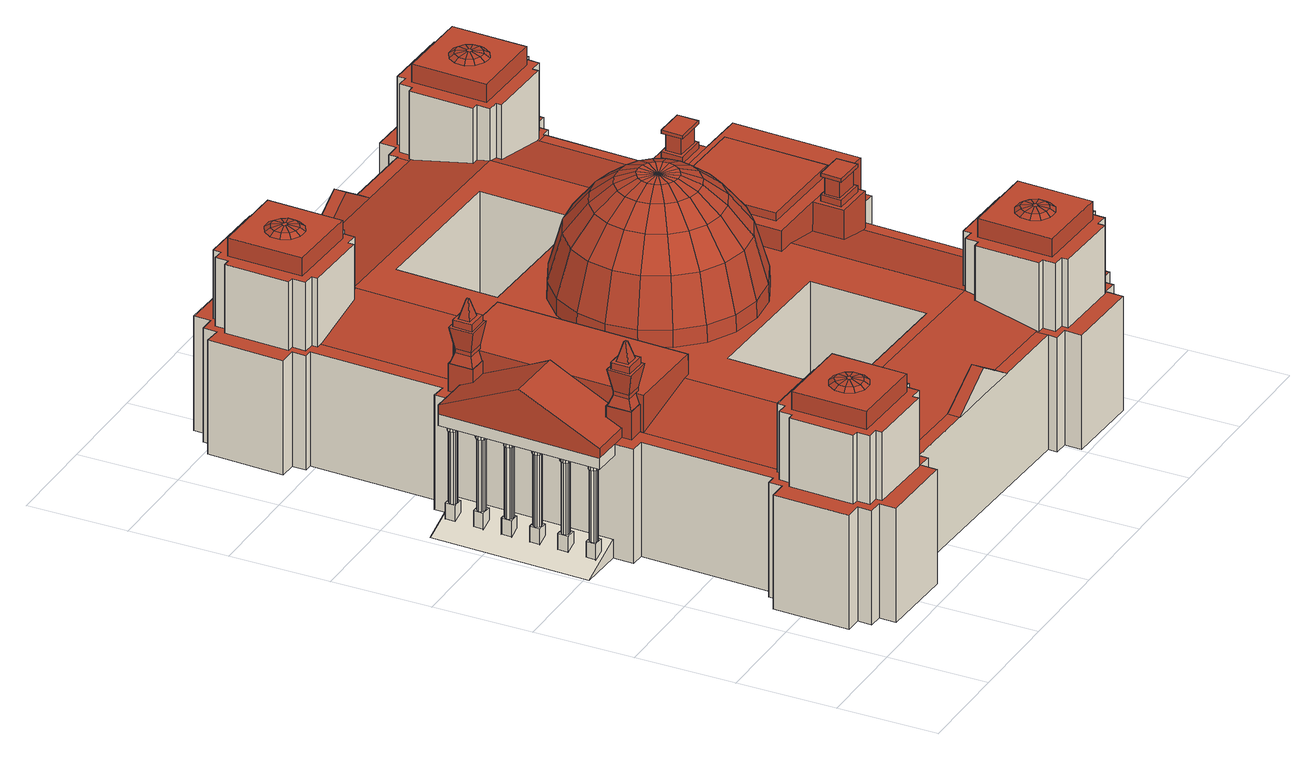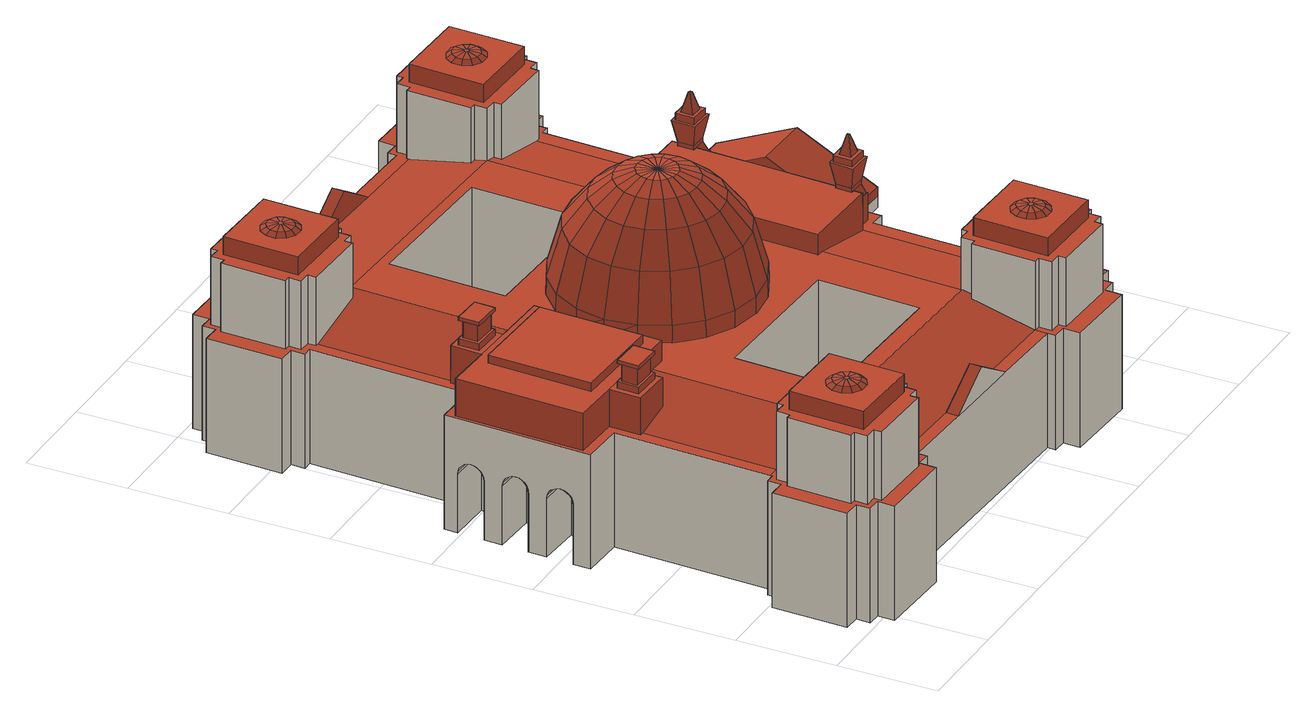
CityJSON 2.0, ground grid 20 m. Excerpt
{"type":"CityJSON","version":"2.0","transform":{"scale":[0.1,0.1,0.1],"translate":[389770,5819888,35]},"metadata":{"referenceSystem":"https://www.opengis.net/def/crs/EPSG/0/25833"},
"CityObjects":{
"building1":{"type":"Building","attributes":{"name":"Reichstag"},"geometry":[{"type":"MultiSurface","lod":"2","boundaries":[[[0,1,2,3,4,5,6,7,8,9,10,11]],[[12,13,14,15,16,17,18,19,20,21,22,23],[24,25,26,27,28,29,30,31,32,33,34,35]],[[11,12,23,0]],[[10,13,12,11]],[[9,14,13,10]],[[8,15,14,9]],[[7,16,15,8]],[[6,17,16,7]],[[5,18,17,6]],[[4,19,18,5]],[[3,20,19,4]],[[2,21,20,3]],[[1,22,21,2]],[[0,23,22,1]],[[36,37,38,39],[40,41,42,43,44,45,46,47,48,49,50,51]],[[37,36,52,53]],[[38,37,53,54]],[[39,38,54,55]],[[36,39,55,52]],[[40,41,42,43,44,45,46,47,48,49,50,51]],[[33,42,41,34]],[[26,49,48,27]],[[32,43,42,33]],[[30,45,44,31]],[[27,48,47,28]],[[25,50,49,26]],[[35,40,51,24]],[[29,46,45,30]],[[24,51,50,25]],[[34,41,40,35]],[[31,44,43,32]],[[28,47,46,29]],[[52,55,54,53]],[[56,57,58,59,60,61,62,63,64,65,66,67]],[[68,69,70,71,72,73,74,75,76,77,78,79],[80,81,82,83,84,85,86,87,88,89,90,91]],[[67,68,79,56]],[[66,69,68,67]],[[65,70,69,66]],[[64,71,70,65]],[[63,72,71,64]],[[62,73,72,63]],[[61,74,73,62]],[[60,75,74,61]],[[59,76,75,60]],[[58,77,76,59]],[[57,78,77,58]],[[56,79,78,57]],[[92,93,94,95],[96,97,98,99,100,101,102,103,104,105,106,107]],[[93,92,108,109]],[[94,93,109,110]],[[95,94,110,111]],[[92,95,111,108]],[[96,97,98,99,100,101,102,103,104,105,106,107]],[[89,98,97,90]],[[82,105,104,83]],[[88,99,98,89]],[[86,101,100,87]],[[83,104,103,84]],[[81,106,105,82]],[[91,96,107,80]],[[85,102,101,86]],[[80,107,106,81]],[[90,97,96,91]],[[87,100,99,88]],[[84,103,102,85]],[[108,111,110,109]],[[112,113,114,115,116,117,118,119,120,121,122,123]],[[124,125,126,127,128,129,130,131,132,133,134,135],[136,137,138,139,140,141,142,143,144,145,146,147]],[[123,124,135,112]],[[122,125,124,123]],[[121,126,125,122]],[[120,127,126,121]],[[119,128,127,120]],[[118,129,128,119]],[[117,130,129,118]],[[116,131,130,117]],[[115,132,131,116]],[[114,133,132,115]],[[113,134,133,114]],[[112,135,134,113]],[[148,149,150,151],[152,153,154,155,156,157,158,159,160,161,162,163]],[[149,148,164,165]],[[150,149,165,166]],[[151,150,166,167]],[[148,151,167,164]],[[152,153,154,155,156,157,158,159,160,161,162,163]],[[145,154,153,146]],[[138,161,160,139]],[[144,155,154,145]],[[142,157,156,143]],[[139,160,159,140]],[[137,162,161,138]],[[147,152,163,136]],[[141,158,157,142]],[[136,163,162,137]],[[146,153,152,147]],[[143,156,155,144]],[[140,159,158,141]],[[164,167,166,165]],[[168,169,170,171,172,173,174,175,176,177,178,179]],[[180,181,182,183,184,185,186,187,188,189,190,191],[192,193,194,195,196,197,198,199,200,201,202,203]],[[179,180,191,168]],[[178,181,180,179]],[[177,182,181,178]],[[176,183,182,177]],[[175,184,183,176]],[[174,185,184,175]],[[173,186,185,174]],[[172,187,186,173]],[[171,188,187,172]],[[170,189,188,171]],[[169,190,189,170]],[[168,191,190,169]],[[204,205,206,207],[208,209,210,211,212,213,214,215,216,217,218,219]],[[205,204,220,221]],[[206,205,221,222]],[[207,206,222,223]],[[204,207,223,220]],[[208,209,210,211,212,213,214,215,216,217,218,219]],[[201,210,209,202]],[[194,217,216,195]],[[200,211,210,201]],[[198,213,212,199]],[[195,216,215,196]],[[193,218,217,194]],[[203,208,219,192]],[[197,214,213,198]],[[192,219,218,193]],[[202,209,208,203]],[[199,212,211,200]],[[196,215,214,197]],[[220,223,222,221]],[[224,225,226,227,228,229,230,231,232,233,234,235]],[[236,237,238,239,240,241,242,243,244,245,246,247],[248,249,250,251,252,253,254,255,256,257,258,259]],[[235,236,247,224]],[[234,237,236,235]],[[233,238,237,234]],[[232,239,238,233]],[[231,240,239,232]],[[230,241,240,231]],[[229,242,241,230]],[[228,243,242,229]],[[227,244,243,228]],[[226,245,244,227]],[[225,246,245,226]],[[224,247,246,225]],[[260,261,262,263],[264,265,266,267,268,269,270,271,272,273,274,275]],[[261,260,276,277]],[[262,261,277,278]],[[263,262,278,279]],[[260,263,279,276]],[[264,265,266,267,268,269,270,271,272,273,274,275]],[[257,266,265,258]],[[250,273,272,251]],[[256,267,266,257]],[[254,269,268,255]],[[251,272,271,252]],[[249,274,273,250]],[[259,264,275,248]],[[253,270,269,254]],[[248,275,274,249]],[[258,265,264,259]],[[255,268,267,256]],[[252,271,270,253]],[[276,279,278,277]],[[280,281,282,283,284,285,286,287,288,289,290,291]],[[292,293,294,295,296,297,298,299,300,301,302,303],[304,305,306,307,308,309,310,311,312,313,314,315]],[[291,292,303,280]],[[290,293,292,291]],[[289,294,293,290]],[[288,295,294,289]],[[287,296,295,288]],[[286,297,296,287]],[[285,298,297,286]],[[284,299,298,285]],[[283,300,299,284]],[[282,301,300,283]],[[281,302,301,282]],[[280,303,302,281]],[[316,317,318,319],[320,321,322,323,324,325,326,327,328,329,330,331]],[[317,316,332,333]],[[318,317,333,334]],[[319,318,334,335]],[[316,319,335,332]],[[320,321,322,323,324,325,326,327,328,329,330,331]],[[313,322,321,314]],[[306,329,328,307]],[[312,323,322,313]],[[310,325,324,311]],[[307,328,327,308]],[[305,330,329,306]],[[315,320,331,304]],[[309,326,325,310]],[[304,331,330,305]],[[314,321,320,315]],[[311,324,323,312]],[[308,327,326,309]],[[332,335,334,333]],[[336,337,338,339]],[[340,341,342,343]],[[343,342,338,337]],[[336,344,345,346,347,348,349,340,343,337]],[[350,351,348,347]],[[352,353,346,345]],[[354,355,351,350]],[[356,357,353,352]],[[355,356,352,351]],[[358,359,360,361],[362,363,364,365]],[[359,358,357,356]],[[355,360,359,356]],[[361,360,355,354]],[[366,367,368,369],[370,371,372,373]],[[365,366,369,362]],[[364,367,366,365]],[[363,368,367,364]],[[362,369,368,363]],[[374,375,376,377]],[[371,376,375,372]],[[377,370,373,374]],[[375,374,373,372]],[[377,376,371,370]],[[350,347,346,353]],[[357,354,350,353]],[[354,357,358,361]],[[378,379,380,381]],[[382,383,384,385]],[[385,384,380,379]],[[378,386,387,388,389,390,391,382,385,379]],[[392,393,390,389]],[[394,395,388,387]],[[396,397,393,392]],[[398,399,395,394]],[[397,398,394,393]],[[400,401,402,403],[404,405,406,407]],[[401,400,399,398]],[[397,402,401,398]],[[403,402,397,396]],[[408,409,410,411],[412,413,414,415]],[[407,408,411,404]],[[406,409,408,407]],[[405,410,409,406]],[[404,411,410,405]],[[416,417,418,419]],[[413,418,417,414]],[[419,412,415,416]],[[417,416,415,414]],[[419,418,413,412]],[[392,389,388,395]],[[399,396,392,395]],[[396,399,400,403]],[[420,421,422,423]],[[424,425,426,427]],[[428,429,430,431]],[[432,433,434,435]],[[436,437,438,439]],[[440,441,442,443]],[[444,445,446,447]],[[448,449,422,421]],[[444,447,449,448]],[[440,443,446,445]],[[450,451,442,441]],[[436,439,451,450]],[[452,453,438,437]],[[454,455,453,452]],[[432,435,456,457]],[[458,459,430,429]],[[424,427,459,458]],[[420,423,426,425]],[[460,461,462,463],[464,465,466,467,468,469,470,471,472,473,474,475,476]],[[477,461,460,478]],[[479,462,461,477]],[[480,463,462,479]],[[478,460,463,480]],[[481,482,476,475]],[[483,484,482,481]],[[482,485,464,476]],[[484,486,485,482]],[[485,487,465,464]],[[486,488,487,485]],[[487,489,466,465]],[[488,490,489,487]],[[489,491,467,466]],[[490,492,491,489]],[[491,493,468,467]],[[492,494,493,491]],[[493,495,469,468]],[[494,496,495,493]],[[495,497,470,469]],[[496,498,497,495]],[[497,499,471,470]],[[498,500,499,497]],[[499,501,472,471]],[[500,502,501,499]],[[501,503,473,472]],[[502,504,503,501]],[[481,475,474,473,503,505]],[[483,481,505,503,504,506]],[[504,502,500,498,496,494,492,490,488,486,484,483,506]],[[421,420,425,424,458,429,428,433,432,457,454,452,437,436,450,441,440,445,444,448],[479,477,478,480]],[[428,431,434,433]],[[457,456,455,454]],[[507,508,509,510]],[[511,512,513,514]],[[515,516,517,518]],[[519,520,521,522]],[[523,524,525,526]],[[527,528,529,530]],[[531,532,533,534]],[[535,536,509,508]],[[531,534,536,535]],[[527,530,533,532]],[[537,538,529,528]],[[523,526,538,537]],[[539,540,525,524]],[[541,542,540,539]],[[519,522,543,544]],[[545,546,517,516]],[[511,514,546,545]],[[507,510,513,512]],[[547,548,549,550],[551,552,553,554,555,556,557,558,559,560,561,562,563]],[[564,548,547,565]],[[566,549,548,564]],[[567,550,549,566]],[[565,547,550,567]],[[568,569,563,562]],[[570,571,569,568]],[[569,572,551,563]],[[571,573,572,569]],[[572,574,552,551]],[[573,575,574,572]],[[574,576,553,552]],[[575,577,576,574]],[[576,578,554,553]],[[577,579,578,576]],[[578,580,555,554]],[[579,581,580,578]],[[580,582,556,555]],[[581,583,582,580]],[[582,584,557,556]],[[583,585,584,582]],[[584,586,558,557]],[[585,587,586,584]],[[586,588,559,558]],[[587,589,588,586]],[[588,590,560,559]],[[589,591,590,588]],[[568,562,561,560,590,592]],[[570,568,592,590,591,593]],[[591,589,587,585,583,581,579,577,575,573,571,570,593]],[[508,507,512,511,545,516,515,520,519,544,541,539,524,523,537,528,527,532,531,535],[566,564,565,567]],[[515,518,521,520]],[[544,543,542,541]],[[594,595,596,597]],[[598,599,600,601]],[[602,603,604,605]],[[606,607,608,609]],[[610,611,612,613]],[[614,615,616,617]],[[618,619,620,621]],[[622,623,596,595]],[[618,621,623,622]],[[614,617,620,619]],[[624,625,616,615]],[[610,613,625,624]],[[626,627,612,611]],[[628,629,627,626]],[[606,609,630,631]],[[632,633,604,603]],[[598,601,633,632]],[[594,597,600,599]],[[634,635,636,637],[638,639,640,641,642,643,644,645,646,647,648,649,650]],[[651,635,634,652]],[[653,636,635,651]],[[654,637,636,653]],[[652,634,637,654]],[[655,656,650,649]],[[657,658,656,655]],[[656,659,638,650]],[[658,660,659,656]],[[659,661,639,638]],[[660,662,661,659]],[[661,663,640,639]],[[662,664,663,661]],[[663,665,641,640]],[[664,666,665,663]],[[665,667,642,641]],[[666,668,667,665]],[[667,669,643,642]],[[668,670,669,667]],[[669,671,644,643]],[[670,672,671,669]],[[671,673,645,644]],[[672,674,673,671]],[[673,675,646,645]],[[674,676,675,673]],[[675,677,647,646]],[[676,678,677,675]],[[655,649,648,647,677,679]],[[657,655,679,677,678,680]],[[678,676,674,672,670,668,666,664,662,660,658,657,680]],[[595,594,599,598,632,603,602,607,606,631,628,626,611,610,624,615,614,619,618,622],[653,651,652,654]],[[602,605,608,607]],[[631,630,629,628]],[[681,682,683,684]],[[685,686,687,688]],[[689,690,691,692]],[[693,694,695,696]],[[697,698,699,700]],[[701,702,703,704]],[[705,706,707,708]],[[709,710,683,682]],[[705,708,710,709]],[[701,704,707,706]],[[711,712,703,702]],[[697,700,712,711]],[[713,714,699,698]],[[715,716,714,713]],[[693,696,717,718]],[[719,720,691,690]],[[685,688,720,719]],[[681,684,687,686]],[[721,722,723,724],[725,726,727,728,729,730,731,732,733,734,735,736,737]],[[738,722,721,739]],[[740,723,722,738]],[[741,724,723,740]],[[739,721,724,741]],[[742,743,737,736]],[[744,745,743,742]],[[743,746,725,737]],[[745,747,746,743]],[[746,748,726,725]],[[747,749,748,746]],[[748,750,727,726]],[[749,751,750,748]],[[750,752,728,727]],[[751,753,752,750]],[[752,754,729,728]],[[753,755,754,752]],[[754,756,730,729]],[[755,757,756,754]],[[756,758,731,730]],[[757,759,758,756]],[[758,760,732,731]],[[759,761,760,758]],[[760,762,733,732]],[[761,763,762,760]],[[762,764,734,733]],[[763,765,764,762]],[[742,736,735,734,764,766]],[[744,742,766,764,765,767]],[[765,763,761,759,757,755,753,751,749,747,745,744,767]],[[682,681,686,685,719,690,689,694,693,718,715,713,698,697,711,702,701,706,705,709],[740,738,739,741]],[[689,692,695,694]],[[718,717,716,715]],[[768,769,770,771]],[[772,768,771,773]],[[774,772,773,775]],[[776,774,775,777]],[[778,776,777,779]],[[780,778,779,781]],[[782,783,784,785]],[[786,782,785,787]],[[788,786,787,789]],[[790,788,789,791]],[[792,790,791,793]],[[794,792,793,795]],[[796,794,795,797]],[[798,796,797,799]],[[800,801,802,803]],[[804,800,803,805]],[[806,804,805,807]],[[808,809,810,811]],[[812,813,814,815]],[[816,812,815,817]],[[818,816,817,819]],[[820,818,819,821]],[[822,820,821,823]],[[824,822,823,825]],[[826,824,825,827]],[[828,826,827,829]],[[830,828,829,831]],[[832,830,831,833]],[[834,832,833,835]],[[836,834,835,837]],[[838,836,837,839]],[[840,841,842,843]],[[844,840,843,845]],[[846,844,845,847]],[[848,846,847,849]],[[850,848,849,851]],[[852,850,851,853]],[[854,852,853,855]],[[856,854,855,857]],[[858,856,857,859]],[[860,858,859,861]],[[862,860,861,863]],[[864,862,863,865]],[[866,867,868,869]],[[870,871,872,873]],[[874,875,876,877]],[[878,874,877,879]],[[880,878,879,881]],[[882,880,881,883]],[[884,882,883,885]],[[769,884,885,770]],[[886,887,888,889]],[[890,891,887,886]],[[892,893,894,895]],[[896,893,892]],[[887,897,898,888]],[[891,899,897,887]],[[894,900,899,891]],[[893,901,900,894]],[[896,901,893]],[[897,902,903,898]],[[899,904,902,897]],[[900,905,904,899]],[[901,906,905,900]],[[896,906,901]],[[902,907,908,903]],[[904,909,907,902]],[[905,910,909,904]],[[906,911,910,905]],[[896,911,906]],[[907,912,913,908]],[[909,914,912,907]],[[910,915,914,909]],[[911,916,915,910]],[[896,916,911]],[[912,917,918,913]],[[914,919,917,912]],[[915,920,919,914]],[[916,921,920,915]],[[896,921,916]],[[921,922,923,920]],[[896,922,921]],[[924,925,926,927]],[[928,929,925,924]],[[923,930,929,928]],[[922,931,930,923]],[[896,931,922]],[[925,932,933,926]],[[929,934,932,925]],[[930,935,934,929]],[[931,936,935,930]],[[896,936,931]],[[932,937,938,933]],[[934,939,937,932]],[[935,940,939,934]],[[936,941,940,935]],[[896,941,936]],[[937,942,943,938]],[[939,944,942,937]],[[940,945,944,939]],[[941,946,945,940]],[[896,946,941]],[[942,947,948,943]],[[944,949,947,942]],[[945,950,949,944]],[[946,951,950,945]],[[896,951,946]],[[947,952,953,948]],[[949,954,952,947]],[[950,955,954,949]],[[951,956,955,950]],[[896,956,951]],[[952,957,958,953]],[[954,959,957,952]],[[955,960,959,954]],[[956,961,960,955]],[[896,961,956]],[[959,962,963,957]],[[960,964,962,959]],[[961,965,964,960]],[[896,965,961]],[[962,966,967,963]],[[964,968,966,962]],[[965,969,968,964]],[[896,969,965]],[[966,970,971,967]],[[968,972,970,966]],[[969,973,972,968]],[[896,973,969]],[[971,974,975,976]],[[970,977,974,971]],[[972,978,977,970]],[[973,979,978,972]],[[896,979,973]],[[974,980,981,975]],[[977,982,980,974]],[[978,983,982,977]],[[979,984,983,978]],[[896,984,979]],[[980,886,889,981]],[[982,890,886,980]],[[983,895,890,982]],[[984,892,895,983]],[[896,892,984]],[[919,928,924,917]],[[917,924,927,918]],[[813,985,986,814]],[[987,988,989]],[[990,991,992]],[[987,991,990,988]],[[809,806,807,810]],[[993,994,995,996]],[[997,998,999,995,1000]],[[996,995,999,1001]],[[1001,999,1002,1003]],[[1000,1004,1005,1006,997]],[[1007,1008,1009,1010]],[[1011,1012,1013,1014]],[[1015,1016,1017,1018]],[[1019,1020,1021,1022]],[[1023,1024,1025,1026]],[[1008,1007,1027,1028,1029,1030,1031,1032,1033,1034,1035,1036,1037,1038,1039]],[[1040,1030,1029,1041]],[[1042,1031,1030,1040]],[[1043,1032,1031,1042]],[[1044,1033,1032,1043]],[[1045,1034,1033,1044]],[[1046,1035,1034,1045]],[[1047,1036,1035,1046]],[[1048,1037,1036,1047]],[[1049,1038,1037,1048]],[[1050,1039,1038,1049]],[[1009,1008,1039,1050]],[[1012,1011,1018,1017,1051,1052,1053,1054,1055,1056,1057,1058,1059,1060,1061]],[[1062,1051,1017,1016]],[[1063,1052,1051,1062]],[[1064,1053,1052,1063]],[[1065,1054,1053,1064]],[[1066,1055,1054,1065]],[[1067,1056,1055,1066]],[[1068,1057,1056,1067]],[[1069,1058,1057,1068]],[[1070,1059,1058,1069]],[[1071,1060,1059,1070]],[[1072,1061,1060,1071]],[[1013,1012,1061,1072]],[[1020,1019,1026,1025,1073,1074,1075,1076,1077,1078,1079,1080,1081,1082,1083]],[[1084,1073,1025,1024]],[[1085,1074,1073,1084]],[[1086,1075,1074,1085]],[[1087,1076,1075,1086]],[[1088,1077,1076,1087]],[[1089,1078,1077,1088]],[[1090,1079,1078,1089]],[[1091,1080,1079,1090]],[[1092,1081,1080,1091]],[[1093,1082,1081,1092]],[[1094,1083,1082,1093]],[[1021,1020,1083,1094]],[[1095,1096,1028,1027]],[[1041,1029,1028,1096]],[[1097,1098,1099,1100],[1101,1102,1103,1104]],[[1105,1106,1098,1107]],[[1108,1099,1098,1106]],[[1109,1110,1111,1112]],[[1113,1114,1110,1109]],[[1098,1097,1115,1116,1117,1110,1114,1107],[1118,1119,1120,1121]],[[1110,1117,1122,1111],[1123,1124,1125,1126]],[[1126,1127,1128,1123]],[[1125,1129,1127,1126]],[[1124,1130,1129,1125]],[[1123,1128,1130,1124]],[[1131,1132,1133,1134]],[[1121,1131,1134,1118]],[[1120,1132,1131,1121]],[[1119,1133,1132,1120]],[[1118,1134,1133,1119]],[[1135,1005,1004,1136,1137]],[[1005,1138,1006]],[[1139,1140,1138,1141,1142]],[[997,1006,1138,1140,998]],[[1141,1138,1005,1135,1143,1144]],[[1127,1129,1130,1128],[1145,1146,1147,1148]],[[1149,1150,1151,1152],[1153,1154,1155,1156]],[[1150,1157,1158,1151]],[[1149,1159,1157,1150]],[[1151,1158,1160,1152]],[[1152,1160,1159,1149]],[[1145,1156,1155,1146]],[[1146,1155,1154,1147]],[[1148,1153,1156,1145]],[[1147,1154,1153,1148]],[[1161,1162,1163,1164],[1165,1166,1167,1168]],[[1169,1170,1171,1172],[1173,1174,1175,1176]],[[1172,1177,1178,1169]],[[1101,1163,1162,1102]],[[1167,1174,1173,1168]],[[1165,1176,1175,1166]],[[1170,1179,1180,1171]],[[1168,1173,1176,1165]],[[1102,1162,1161,1103]],[[1166,1175,1174,1167]],[[1104,1164,1163,1101]],[[1169,1178,1179,1170]],[[1171,1180,1177,1172]],[[1103,1161,1164,1104]],[[1179,1178,1177,1180]],[[1160,1158,1157,1159]],[[1181,1182,1112,1111,1122]],[[1181,1122,1117,1183]],[[1184,1097,1100,1185]],[[1186,1185,1100,1099,1108]],[[1021,1094,1093,1092,1091,1090,1089,1088,1087,1086,1085,1084,1024,1023,866,869,872,871,1010,1009,1050,1049,1048,1047,1046,1045,1044,1043,1042,1040,1041,1096,1095,1014,1013,1072,1071,1070,1069,1068,1067,1066,1065,1064,1063,1062,1016,1015,1022]],[[1187,1188,1189,1190,1191]],[[998,1140,1139,1002,999]],[[995,994,1136,1004,1000]],[[994,993,1003,1002,986,985,992,991,987,989,808,811]],[[1192,1191,1187,1193]],[[1194,1188,1189,1195]],[[1193,1194,1195,1192]],[[1192,1195,1189,1190,1191]],[[1188,1187,1193,1194]],[[1196,1197,1198,1199]],[[1199,1198,1200,1201]],[[876,873,872,869,868,1202,1203,1186,1108,1106,1105,1113,1109,1112,1182,1204,1205,781,779,777,775,773,771,770,885,883,881,879,877]],[[1201,1206,1196,1207,1208,1209,1210,1211,1212,1213,839,837,835,833,831,829,827,825,823,821,819,817,815,814,986,1002,994,811,810,807,805,803,802,799,797,795,793,791,789,787,785,784,1200,781,1205]],[[876,875,870,873]],[[1214,1215,1216,1203,1202,865,863,861,859,857,855,853,851,849,847,845,843,842]],[[1202,868,867,864,865]],[[1215,1214,1191,1190,1189]],[[839,1193,1187,1191,1214,842,841,838]],[[801,798,799,802]],[[1197,1217,1200,1198]],[[1199,1201,1206,1196]],[[781,1200,784,783,780]],[[1105,1107,1114,1113]],[[1194,1193,839,1213]],[[957,963,1218,958]],[[895,894,891,890]],[[1219,1220,1221,1222,1223,1224,1225,1226,1227,1228,1229,1230],[1231,1232,1233,1234],[1235,1236,1237,1238],[1239,1240,1241,1242,1243,1244,1245,1246,1247,1248,1249,1250,1251,1252,1253,1254,1255,1256,1257,1258,1259,1260,1261,1262]],[[1235,1238,1263,1264]],[[1238,1237,1265,1263]],[[1236,1235,1264,1266]],[[1237,1236,1266,1265]],[[1232,1231,1267,1268]],[[1231,1234,1269,1267]],[[1234,1233,1270,1269]],[[1233,1232,1268,1270]],[[1257,1256,1255,933,938]],[[1248,1247,898,903]],[[1247,1246,888,898]],[[1246,1245,889,888]],[[1249,1248,903,908]],[[1251,1250,1249,908,913]],[[1242,1241,1271,976]],[[1245,1244,981,889]],[[1244,1243,975,981]],[[1227,1226,1116,1115]],[[1254,1253,927,926]],[[1117,1116,1226,1225,1183]],[[1182,1181,1183,1225,1224,1204]],[[1184,1185,1186,1203,1216,1229,1228]],[[1230,1229,1216,1215,1189,1188,1194,1213,1212]],[[1221,1220,1144,1143]],[[1253,1252,918,927]],[[1227,1115,1097,1184,1228]],[[1210,1137,1222,1219,1230,1212,1211]],[[1209,1208,1207,1196,1206,1201,1205,1204,1224,1223]],[[1242,976,975,1243]],[[1222,1137,1210,1209,1223]],[[1220,1219,1272,1142,1141,1144]],[[1137,1222,1221,1143,1135]],[[1222,1221,1220,1219]],[[1239,1262,953,958]],[[1255,1254,926,933]],[[1257,938,943,1258]],[[1251,913,918,1252]],[[1262,1261,1260,1259,948,953]],[[1258,943,948,1259]],[[963,967,1271,1218]],[[967,971,976,1271]],[[1240,1239,958]],[[958,1218,1240]],[[1218,1271,1241]],[[1241,1240,1218]],[[920,923,928,919]],[[348,351,352,345]],[[336,339,341,340,349,344]],[[345,344,349,348]],[[390,393,394,387]],[[378,381,383,382,391,386]],[[387,386,391,390]],[[989,988,990,992,985,813,812,816,818,820,822,824,826,828,830,832,834,836,838,841,840,844,846,848,850,852,854,856,858,860,862,864,867,866,1023,1026,1019,1022,1015,1018,1011,1014,1095,1027,1007,1010,871,870,875,874,878,880,882,884,769,768,772,774,776,778,780,783,782,786,788,790,792,794,796,798,801,800,804,806,809,808],[1267,1269,1270,1268],[1264,1263,1265,1266]],[[996,1001,1003,993]],[[1138,1005,1004,1136,1139,1140]]],"semantics":{"surfaces":[{"type":"WallSurface"},{"type":"RoofSurface"},{"type":"GroundSurface"}],"values":[0,0,0,0,0,0,0,0,0,0,0,0,0,0,0,0,0,0,0,0,0,0,0,0,0,0,0,0,0,0,0,0,1,0,0,0,0,0,0,0,0,0,0,0,0,0,0,0,0,0,0,0,0,0,0,0,0,0,0,0,0,0,0,0,0,1,0,0,0,0,0,0,0,0,0,0,0,0,0,0,0,0,0,0,0,0,0,0,0,0,0,0,0,0,0,0,0,0,1,0,0,0,0,0,0,0,0,0,0,0,0,0,0,0,0,0,0,0,0,0,0,0,0,0,0,0,0,0,0,0,0,1,0,0,0,0,0,0,0,0,0,0,0,0,0,0,0,0,0,0,0,0,0,0,0,0,0,0,0,0,0,0,0,0,1,0,0,0,0,0,0,0,0,0,0,0,0,0,0,0,0,0,0,0,0,0,0,0,0,0,0,0,0,0,0,0,0,1,1,1,1,1,1,1,1,1,1,1,1,1,1,1,1,1,1,1,1,1,1,1,1,1,1,1,1,1,1,1,1,1,1,1,1,1,1,1,1,1,1,1,1,1,1,1,1,1,1,1,1,1,0,0,0,0,0,0,0,0,0,0,0,0,0,0,0,0,0,0,1,1,1,1,1,1,1,1,1,1,1,1,1,1,1,1,1,1,1,1,1,1,1,1,1,1,1,1,1,1,1,0,0,0,0,0,0,0,0,0,0,0,0,0,0,0,0,0,0,0,0,1,1,1,1,1,1,1,1,1,1,1,1,1,1,1,1,1,1,1,1,1,1,1,1,1,1,1,1,1,1,1,0,0,0,0,0,0,0,0,0,0,0,0,0,0,0,0,0,0,0,0,1,1,1,1,1,1,1,1,1,1,1,1,1,1,1,1,1,1,1,1,1,1,1,1,1,1,1,1,1,1,1,0,0,0,0,0,0,0,0,0,0,0,0,0,0,0,0,0,0,0,0,1,1,1,1,1,1,1,1,1,1,1,1,1,1,1,1,1,1,1,1,1,1,1,1,1,1,1,1,1,1,1,0,0,0,0,0,0,0,0,0,0,0,0,0,0,0,0,0,0,0,0,0,0,0,0,0,0,0,0,0,0,0,0,0,0,0,0,0,0,0,0,0,0,0,0,0,0,0,0,0,0,0,0,0,1,1,1,1,1,1,1,1,1,1,1,1,1,1,1,1,1,1,1,1,1,1,1,1,1,1,1,1,1,1,1,1,1,1,1,1,1,1,1,1,1,1,1,1,1,1,1,1,1,1,1,1,1,1,1,1,1,1,1,1,1,1,1,1,1,1,1,1,1,1,1,1,1,1,1,1,1,1,1,1,1,1,1,1,1,1,1,1,1,1,1,1,1,1,1,0,0,0,0,0,0,1,0,0,1,0,0,0,0,0,0,0,0,0,0,0,0,0,0,0,0,0,0,0,0,0,0,0,0,0,0,0,0,0,0,0,0,0,0,0,0,0,0,0,0,0,0,0,0,0,1,1,1,1,1,1,1,1,1,1,1,1,1,1,1,1,1,1,1,1,1,1,1,1,1,1,1,1,1,1,1,1,1,1,1,1,1,1,1,1,1,1,1,1,1,1,1,1,1,1,1,0,1,1,1,0,0,1,1,1,1,1,1,1,1,0,1,0,1,0,0,0,1,0,1,1,1,1,1,0,0,0,0,0,0,0,0,1,1,1,1,1,1,1,1,1,1,1,1,1,1,1,1,1,1,1,1,1,1,1,1,1,1,1,1,1,1,1,1,1,1,1,1,1,1,1,1,1,1,1,1,2,0,1]}}]}
},
"vertices":[
[77,901,213],[72,903,213],[67,901,213],[63,898,213],[62,893,213],[63,888,213],[66,884,213],[71,882,213],[77,883,213],[80,887,213],[82,892,213],[81,897,213],[81,897,200],[82,892,200],[80,887,200],[77,883,200],[71,882,200],[66,884,200],[63,888,200],[62,893,200],[63,898,200],[67,901,200],[72,903,200],[77,901,200],[71,884,200],[76,885,200],[79,888,200],[80,892,200],[79,896,200],[76,899,200],[72,901,200],[68,900,200],[65,897,200],[63,893,200],[64,888,200],[67,885,200],[82,882,52],[82,902,52],[62,903,52],[61,883,52],[67,885,52],[64,888,52],[63,893,52],[65,897,52],[68,900,52],[72,901,52],[76,899,52],[79,896,52],[80,892,52],[79,888,52],[76,885,52],[71,884,52],[82,882,2],[82,902,2],[62,903,2],[61,883,2],[75,844,213],[70,846,213],[65,845,213],[61,841,213],[59,836,213],[61,831,213],[64,827,213],[69,826,213],[74,827,213],[78,830,213],[80,835,213],[79,841,213],[79,841,200],[80,835,200],[78,830,200],[74,827,200],[69,826,200],[64,827,200],[61,831,200],[59,836,200],[61,841,200],[65,845,200],[70,846,200],[75,844,200],[69,827,200],[74,828,200],[77,831,200],[78,835,200],[77,840,200],[74,843,200],[70,844,200],[66,843,200],[63,840,200],[61,836,200],[62,832,200],[65,829,200],[80,825,52],[80,846,52],[60,846,52],[59,826,52],[65,829,52],[62,832,52],[61,836,52],[63,840,52],[66,843,52],[70,844,52],[74,843,52],[77,840,52],[78,835,52],[77,831,52],[74,828,52],[69,827,52],[80,825,2],[80,846,2],[60,846,2],[59,826,2],[67,618,213],[62,620,213],[57,618,213],[53,615,213],[51,610,213],[52,605,213],[56,601,213],[61,599,213],[66,600,213],[70,604,213],[72,609,213],[70,614,213],[70,614,200],[72,609,200],[70,604,200],[66,600,200],[61,599,200],[56,601,200],[52,605,200],[51,610,200],[53,615,200],[57,618,200],[62,620,200],[67,618,200],[61,601,200],[65,602,200],[68,605,200],[70,609,200],[69,613,200],[66,616,200],[62,618,200],[58,617,200],[54,614,200],[53,610,200],[54,606,200],[57,602,200],[71,599,52],[72,619,52],[52,620,52],[51,600,52],[57,602,52],[54,606,52],[53,610,52],[54,614,52],[58,617,52],[62,618,52],[66,616,52],[69,613,52],[70,609,52],[68,605,52],[65,602,52],[61,601,52],[71,599,2],[72,619,2],[52,620,2],[51,600,2],[69,675,213],[64,676,213],[59,675,213],[55,671,213],[53,666,213],[54,661,213],[58,657,213],[63,656,213],[68,657,213],[72,661,213],[74,666,213],[73,671,213],[73,671,200],[74,666,200],[72,661,200],[68,657,200],[63,656,200],[58,657,200],[54,661,200],[53,666,200],[55,671,200],[59,675,200],[64,676,200],[69,675,200],[63,658,200],[67,659,200],[71,662,200],[72,666,200],[71,670,200],[68,673,200],[64,674,200],[60,673,200],[56,670,200],[55,666,200],[56,662,200],[59,659,200],[73,655,52],[74,676,52],[54,677,52],[53,656,52],[59,659,52],[56,662,52],[55,666,52],[56,670,52],[60,673,52],[64,674,52],[68,673,52],[71,670,52],[72,666,52],[71,662,52],[67,659,52],[63,658,52],[73,655,2],[74,676,2],[54,677,2],[53,656,2],[71,731,213],[66,733,213],[61,732,213],[57,728,213],[55,723,213],[57,718,213],[60,714,213],[65,712,213],[70,714,213],[74,717,213],[76,722,213],[75,727,213],[75,727,200],[76,722,200],[74,717,200],[70,714,200],[65,712,200],[60,714,200],[57,718,200],[55,723,200],[57,728,200],[61,732,200],[66,733,200],[71,731,200],[65,714,200],[69,715,200],[73,718,200],[74,722,200],[73,727,200],[70,730,200],[66,731,200],[62,730,200],[59,727,200],[57,723,200],[58,719,200],[61,716,200],[75,712,52],[76,732,52],[56,733,52],[55,713,52],[61,716,52],[58,719,52],[57,723,52],[59,727,52],[62,730,52],[66,731,52],[70,730,52],[73,727,52],[74,722,52],[73,718,52],[69,715,52],[65,714,52],[75,712,2],[76,732,2],[56,733,2],[55,713,2],[73,788,213],[68,789,213],[63,788,213],[59,785,213],[57,780,213],[59,774,213],[62,771,213],[67,769,213],[72,770,213],[76,774,213],[78,779,213],[77,784,213],[77,784,200],[78,779,200],[76,774,200],[72,770,200],[67,769,200],[62,771,200],[59,774,200],[57,780,200],[59,785,200],[63,788,200],[68,789,200],[73,788,200],[67,771,200],[72,772,200],[75,775,200],[76,779,200],[75,783,200],[72,786,200],[68,788,200],[64,787,200],[61,784,200],[59,780,200],[60,775,200],[63,772,200],[77,769,52],[78,789,52],[58,790,52],[57,769,52],[63,772,52],[60,775,52],[59,780,52],[61,784,52],[64,787,52],[68,788,52],[72,786,52],[75,783,52],[76,779,52],[75,775,52],[72,772,52],[67,771,52],[77,769,2],[78,789,2],[58,790,2],[57,769,2],[185,881,292],[133,883,292],[133,883,236],[185,881,236],[186,931,292],[186,931,236],[134,933,236],[134,933,292],[185,883,292],[183,883,292],[135,885,292],[136,931,292],[184,929,292],[186,929,292],[143,924,312],[177,922,312],[176,890,312],[142,891,312],[143,924,320],[177,922,320],[176,890,320],[142,891,320],[133,883,366],[184,882,366],[186,930,366],[135,932,366],[139,888,366],[140,927,366],[180,925,366],[179,887,366],[179,887,380],[180,925,380],[140,927,380],[139,888,380],[147,919,380],[173,918,380],[172,895,380],[146,896,380],[157,905,418],[162,905,418],[162,909,418],[157,909,418],[176,565,292],[124,566,292],[124,566,236],[176,565,236],[177,615,292],[177,615,236],[125,617,236],[125,617,292],[176,566,292],[174,567,292],[126,568,292],[127,615,292],[175,613,292],[177,613,292],[134,607,312],[168,606,312],[167,574,312],[133,575,312],[134,607,320],[168,606,320],[167,574,320],[133,575,320],[124,567,366],[175,565,366],[177,614,366],[126,616,366],[130,572,366],[131,610,366],[171,609,366],[170,571,366],[170,571,380],[171,609,380],[131,610,380],[130,572,380],[138,603,380],[164,602,380],[163,578,380],[137,579,380],[148,589,418],[153,588,418],[153,592,418],[148,593,418],[336,1370,376],[348,1370,376],[348,1370,236],[336,1370,236],[313,1397,376],[337,1397,376],[337,1397,236],[313,1397,236],[176,1402,376],[177,1418,376],[177,1418,236],[176,1402,236],[154,1377,376],[155,1403,376],[155,1403,236],[154,1377,236],[170,1220,376],[148,1221,376],[148,1221,236],[170,1220,236],[306,1215,376],[306,1203,376],[306,1203,236],[306,1215,236],[331,1241,376],[330,1214,376],[330,1214,236],[331,1241,236],[343,1241,376],[343,1241,236],[169,1208,376],[169,1208,236],[149,1248,376],[149,1248,236],[136,1248,376],[136,1248,236],[141,1377,236],[141,1377,376],[313,1413,376],[313,1413,236],[170,1386,413],[165,1236,413],[315,1231,413],[320,1381,413],[206,1300,413],[207,1320,413],[217,1336,413],[234,1345,413],[254,1345,413],[270,1334,413],[279,1317,413],[278,1298,413],[268,1281,413],[251,1272,413],[241,1272,413],[231,1273,413],[215,1283,413],[165,1236,376],[170,1386,376],[315,1231,376],[320,1381,376],[234,1283,420],[223,1290,420],[241,1304,423],[239,1305,423],[216,1303,420],[237,1307,423],[217,1317,420],[237,1310,423],[224,1329,420],[239,1313,423],[236,1335,420],[241,1314,423],[250,1335,420],[244,1314,423],[262,1327,420],[246,1312,423],[269,1315,420],[248,1310,423],[268,1301,420],[248,1307,423],[261,1289,420],[246,1305,423],[249,1282,420],[244,1303,423],[241,1282,420],[242,1303,423],[1026,1348,376],[1038,1348,376],[1038,1348,236],[1026,1348,236],[1003,1375,376],[1027,1375,376],[1027,1375,236],[1003,1375,236],[867,1380,376],[867,1396,376],[867,1396,236],[867,1380,236],[844,1355,376],[845,1381,376],[845,1381,236],[844,1355,236],[860,1198,376],[838,1199,376],[838,1199,236],[860,1198,236],[996,1193,376],[996,1181,376],[996,1181,236],[996,1193,236],[1022,1219,376],[1021,1192,376],[1021,1192,236],[1022,1219,236],[1033,1219,376],[1033,1219,236],[859,1186,376],[859,1186,236],[839,1226,376],[839,1226,236],[826,1226,376],[826,1226,236],[831,1355,236],[831,1355,376],[1004,1391,376],[1004,1391,236],[860,1364,413],[855,1214,413],[1005,1209,413],[1010,1359,413],[896,1278,413],[897,1298,413],[907,1314,413],[924,1323,413],[944,1323,413],[960,1312,413],[969,1295,413],[969,1276,413],[958,1259,413],[941,1250,413],[931,1250,413],[922,1251,413],[905,1261,413],[855,1214,376],[860,1364,376],[1005,1209,376],[1010,1359,376],[925,1261,420],[913,1268,420],[931,1282,423],[929,1283,423],[906,1281,420],[927,1286,423],[907,1295,420],[928,1288,423],[914,1307,420],[929,1291,423],[927,1313,420],[931,1292,423],[941,1313,420],[934,1292,423],[953,1305,420],[937,1290,423],[959,1293,420],[938,1288,423],[959,1279,420],[938,1285,423],[951,1267,420],[936,1283,423],[939,1260,420],[934,1281,423],[932,1260,420],[932,1282,423],[297,237,376],[309,237,376],[309,237,236],[297,237,236],[274,264,376],[298,263,376],[298,263,236],[274,264,236],[137,269,376],[138,285,376],[138,285,236],[137,269,236],[114,244,376],[115,270,376],[115,270,236],[114,244,236],[131,87,376],[109,87,376],[109,87,236],[131,87,236],[267,82,376],[267,69,376],[267,69,236],[267,82,236],[292,108,376],[291,81,376],[291,81,236],[292,108,236],[304,107,376],[304,107,236],[130,74,376],[130,74,236],[110,114,376],[110,114,236],[97,115,376],[97,115,236],[102,244,236],[102,244,376],[274,280,376],[274,280,236],[131,253,413],[126,103,413],[276,98,413],[281,248,413],[167,167,413],[167,186,413],[178,203,413],[195,212,413],[214,211,413],[231,201,413],[240,184,413],[239,164,413],[229,148,413],[212,139,413],[202,139,413],[192,139,413],[176,150,413],[126,103,376],[131,253,376],[276,98,376],[281,248,376],[195,149,420],[183,157,420],[202,170,423],[199,172,423],[177,169,420],[198,174,423],[177,183,420],[198,177,423],[185,195,420],[200,179,423],[197,202,420],[202,181,423],[211,201,420],[205,180,423],[223,194,420],[207,179,423],[230,181,420],[209,177,423],[229,167,420],[208,174,423],[222,155,420],[207,171,423],[209,149,420],[205,170,423],[202,149,420],[203,170,423],[985,211,376],[997,211,376],[997,211,236],[985,211,236],[962,238,376],[986,237,376],[986,237,236],[962,238,236],[825,243,376],[826,259,376],[826,259,236],[825,243,236],[803,218,376],[804,244,376],[804,244,236],[803,218,236],[819,61,376],[797,62,376],[797,62,236],[819,61,236],[955,56,376],[955,43,376],[955,43,236],[955,56,236],[980,82,376],[979,55,376],[979,55,236],[980,82,236],[992,81,376],[992,81,236],[818,48,376],[818,48,236],[798,88,376],[798,88,236],[785,89,376],[785,89,236],[790,218,236],[790,218,376],[962,254,376],[962,254,236],[819,227,413],[814,77,413],[964,72,413],[969,222,413],[855,141,413],[856,161,413],[866,177,413],[883,186,413],[903,185,413],[919,175,413],[928,158,413],[927,138,413],[917,122,413],[900,113,413],[890,113,413],[880,114,413],[864,124,413],[814,77,376],[819,227,376],[964,72,376],[969,222,376],[884,124,420],[872,131,420],[890,144,423],[888,146,423],[865,143,420],[886,148,423],[866,157,420],[886,151,423],[873,169,420],[888,153,423],[885,176,420],[890,155,423],[900,175,420],[893,155,423],[911,168,420],[895,153,423],[918,156,420],[897,151,423],[917,141,420],[897,148,423],[910,130,420],[895,146,423],[898,123,420],[893,144,423],[891,123,420],[891,144,423],[962,44,2],[990,43,2],[990,43,236],[962,44,236],[961,10,2],[961,10,236],[806,15,2],[806,15,236],[807,49,2],[807,49,236],[779,50,2],[779,50,236],[780,68,2],[780,68,236],[301,68,2],[301,86,2],[301,86,236],[301,68,236],[273,69,2],[273,69,236],[271,35,2],[271,35,236],[117,40,2],[117,40,236],[118,74,2],[118,74,236],[90,75,2],[90,75,236],[91,103,2],[91,103,236],[58,104,2],[58,104,236],[97,255,2],[63,256,2],[63,256,236],[97,255,236],[98,282,2],[98,282,236],[115,282,2],[115,282,236],[96,548,2],[124,547,2],[124,547,236],[96,548,236],[148,1212,2],[139,946,2],[139,946,236],[148,1212,236],[132,1212,2],[132,1212,236],[133,1240,2],[133,1240,236],[99,1241,2],[99,1241,236],[105,1393,2],[105,1393,236],[138,1391,2],[138,1391,236],[139,1419,2],[139,1419,236],[168,1418,2],[168,1418,236],[169,1452,2],[169,1452,236],[323,1446,2],[323,1446,236],[322,1412,2],[322,1412,236],[350,1411,2],[350,1411,236],[349,1394,2],[349,1394,236],[828,1394,2],[828,1376,2],[828,1376,236],[828,1394,236],[857,1393,2],[857,1393,236],[858,1427,2],[858,1427,236],[1013,1421,2],[1013,1421,236],[1011,1387,2],[1011,1387,236],[1039,1386,2],[1039,1386,236],[1038,1358,2],[1038,1358,236],[1072,1357,2],[1072,1357,236],[1067,1206,2],[1067,1206,236],[1033,1207,2],[1033,1207,236],[1032,1180,2],[1032,1180,236],[1013,1180,2],[1013,1180,236],[1089,859,2],[1002,862,2],[1002,862,236],[1089,859,236],[991,568,2],[1079,565,2],[1079,565,236],[991,568,236],[998,250,2],[979,250,2],[979,250,236],[998,250,236],[997,222,2],[997,222,236],[1031,221,2],[1031,221,236],[1026,69,2],[1026,69,236],[991,70,2],[991,70,236],[554,557,400],[501,568,400],[492,543,305],[553,531,305],[556,604,459],[517,611,459],[559,689,511],[547,691,511],[533,654,495],[558,649,495],[560,729,510],[454,594,400],[438,573,305],[483,630,459],[511,666,495],[536,697,511],[418,633,400],[396,618,305],[456,659,459],[494,684,495],[527,707,511],[395,682,400],[369,675,305],[440,695,459],[483,707,495],[522,718,511],[389,735,400],[362,736,305],[435,734,459],[480,732,495],[520,731,511],[399,788,400],[374,797,305],[443,772,459],[485,757,495],[523,743,511],[529,754,511],[497,779,495],[425,835,400],[465,872,400],[450,894,305],[404,852,305],[462,807,459],[490,833,459],[516,796,495],[538,762,511],[513,894,400],[506,920,305],[526,850,459],[538,806,495],[549,768,511],[567,901,400],[568,928,305],[565,855,459],[563,809,495],[562,769,511],[619,890,400],[629,916,305],[604,847,459],[588,805,495],[574,767,511],[666,864,400],[683,885,305],[638,828,459],[610,792,495],[585,761,511],[703,825,400],[725,840,305],[665,799,459],[627,774,495],[594,752,511],[726,776,400],[751,784,305],[681,764,459],[638,751,495],[599,740,511],[686,725,459],[732,723,400],[641,726,495],[601,728,511],[678,686,459],[722,670,400],[636,701,495],[598,715,511],[659,652,459],[696,623,400],[624,680,495],[592,704,511],[656,587,400],[671,564,305],[717,607,305],[631,625,459],[605,662,495],[583,696,511],[608,564,400],[615,538,305],[595,608,459],[583,652,495],[572,690,511],[110,948,2],[110,948,236],[97,589,40],[8,592,2],[97,589,2],[19,911,2],[109,908,40],[109,908,2],[97,586,213],[97,586,236],[41,588,236],[41,588,213],[47,750,332],[53,912,255],[53,912,236],[41,588,255],[53,912,213],[109,910,236],[109,910,213],[158,584,255],[162,705,312],[164,746,332],[992,595,2],[992,595,122],[1080,592,122],[1080,592,2],[995,685,2],[995,685,122],[1083,681,122],[1083,681,2],[1085,734,2],[1085,734,122],[997,738,122],[997,738,2],[998,775,2],[998,775,122],[1086,771,122],[1086,771,2],[1088,824,2],[1088,824,122],[1000,828,122],[1000,828,2],[994,648,2],[994,648,122],[994,647,129],[994,644,136],[994,640,141],[993,635,145],[993,628,148],[993,622,149],[993,615,148],[992,608,145],[992,603,141],[992,599,136],[992,596,129],[1081,641,136],[1082,644,129],[1081,637,141],[1081,632,145],[1081,625,148],[1081,618,149],[1080,611,148],[1080,605,145],[1080,600,141],[1080,595,136],[1080,593,129],[997,737,129],[997,734,136],[997,730,141],[997,724,145],[996,718,148],[996,711,149],[996,704,148],[996,698,145],[995,692,141],[995,688,136],[995,686,129],[1085,733,129],[1085,731,136],[1085,727,141],[1084,721,145],[1084,715,148],[1084,708,149],[1084,701,148],[1083,695,145],[1083,689,141],[1083,685,136],[1083,682,129],[1000,827,129],[1000,824,136],[1000,820,141],[1000,814,145],[1000,808,148],[999,801,149],[999,794,148],[999,788,145],[999,782,141],[999,778,136],[999,776,129],[1088,823,129],[1088,821,136],[1088,817,141],[1088,811,145],[1087,805,148],[1087,798,149],[1087,791,148],[1087,785,145],[1087,779,141],[1086,775,136],[1086,772,129],[1082,645,2],[1082,645,122],[905,848,312],[986,845,312],[988,908,312],[907,911,312],[975,855,312],[915,857,312],[917,900,312],[977,898,312],[1082,841,236],[986,845,236],[1082,841,312],[988,908,236],[976,588,236],[976,588,312],[973,525,312],[973,525,236],[1073,584,236],[1073,584,312],[791,852,312],[782,595,312],[896,591,312],[998,612,312],[808,619,312],[815,826,312],[1006,819,312],[894,528,312],[965,578,312],[964,536,312],[904,538,312],[906,580,312],[906,580,325],[965,578,325],[904,538,325],[964,536,325],[1006,819,329],[815,826,329],[808,619,329],[998,612,329],[157,558,312],[158,584,236],[157,558,236],[165,786,312],[169,908,236],[169,908,255],[171,941,312],[171,941,236],[321,552,312],[335,935,312],[910,544,325],[911,574,325],[959,572,325],[958,542,325],[964,536,362],[904,538,362],[906,580,362],[965,578,362],[958,542,362],[959,572,362],[911,574,362],[910,544,362],[904,538,369],[906,580,369],[964,536,369],[965,578,369],[917,900,325],[915,857,325],[975,855,325],[977,898,325],[922,863,325],[923,894,325],[971,892,325],[969,861,325],[975,855,362],[915,857,362],[917,900,362],[977,898,362],[969,861,362],[971,892,362],[923,894,362],[922,863,362],[977,898,369],[975,855,369],[915,857,369],[917,900,369],[894,528,253],[966,525,236],[896,591,253],[905,848,253],[907,911,253],[980,908,236],[592,1385,236],[591,1360,236],[678,1357,236],[679,1377,236],[679,1382,236],[592,1385,292],[504,1388,236],[503,1364,236],[591,1360,292],[454,105,236],[453,80,236],[541,77,292],[542,102,292],[628,74,236],[629,98,236],[1013,1176,236],[990,1176,236],[950,87,236],[781,93,236],[542,102,236],[311,110,236],[304,110,236],[140,116,236],[156,558,236],[170,941,236],[186,1375,236],[348,1369,236],[826,1376,236],[825,1352,236],[996,1346,236],[541,77,236],[759,722,305],[322,936,270],[335,935,270],[321,552,270],[308,552,270],[298,263,270],[803,245,270],[816,594,270],[782,595,270],[791,852,270],[825,851,270],[838,1199,270],[333,1217,270],[414,974,270],[422,1178,270],[733,1167,270],[725,963,270],[700,269,270],[395,280,270],[403,514,270],[709,503,270],[752,784,270],[759,722,270],[748,661,270],[717,606,270],[672,564,270],[615,537,270],[553,530,270],[492,542,270],[438,572,270],[395,618,270],[369,674,270],[363,722,270],[361,736,270],[373,798,270],[404,852,270],[449,894,270],[506,921,270],[567,928,270],[568,928,270],[629,916,270],[683,886,270],[690,879,270],[712,856,270],[726,840,270],[709,503,2],[700,269,2],[403,514,2],[395,280,2],[414,974,2],[422,1178,2],[725,963,2],[733,1167,2],[747,661,305],[179,941,238]
]}
